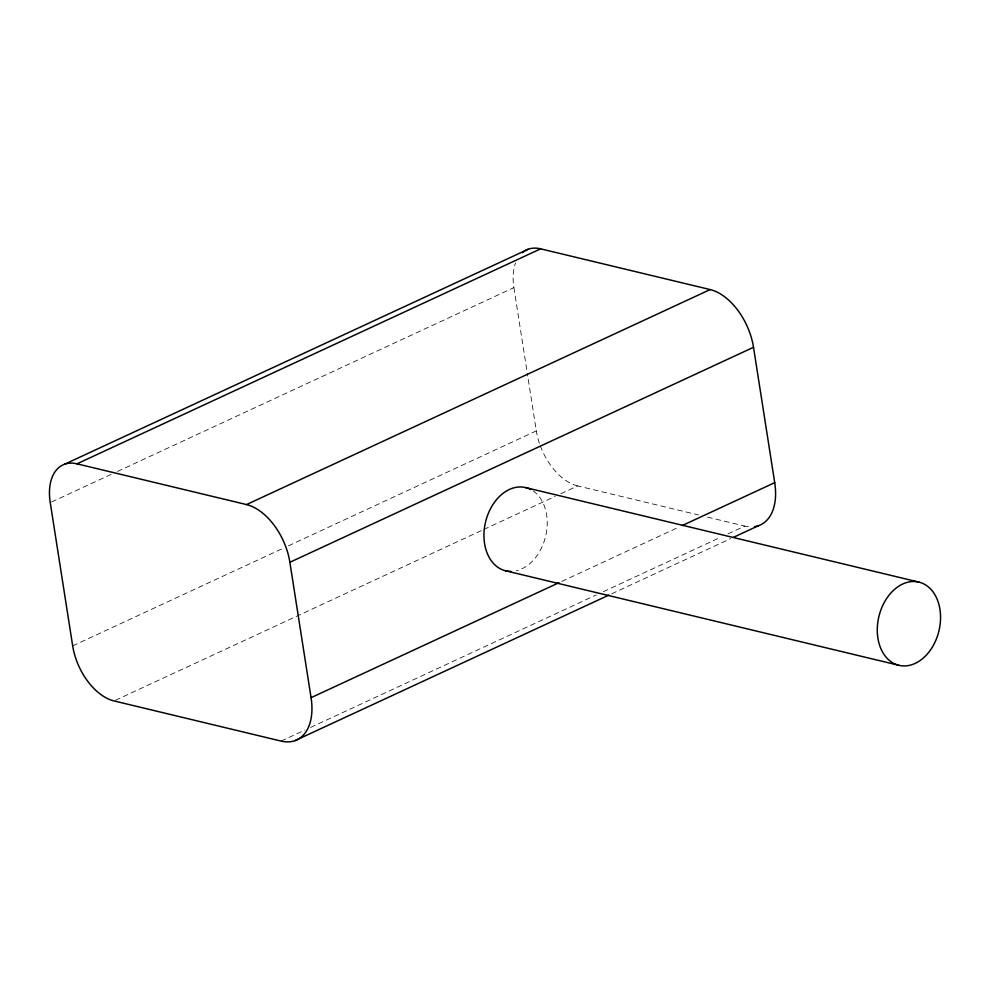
<?xml version="1.0" encoding="UTF-8"?>
<svg xmlns="http://www.w3.org/2000/svg" width="990" height="990" viewBox="0 0 990 990"><rect width="100%" height="100%" fill="white"/><g stroke="black" fill="none" stroke-linecap="round" stroke-linejoin="round"><path stroke-width="0.74" stroke-dasharray="4.95 3.71" d="M51.641 501.967L111.87 474.037M117.476 471.438L513.897 287.62A50.639 30.443 65.1 0 1 515.555 262.894M72.678 645.876L282.793 548.435M288.387 545.837L536.32 430.873L527.967 377.536M115.434 700.277L482.439 530.096M483.838 529.452L555.279 496.324M560.872 493.725L577.69 485.929L698.532 514.973M561.8 581.39L679.462 526.829M281.135 741.089L304.945 730.051M310.551 727.452L596.302 594.941M603.306 591.698L720.968 537.137M727.972 533.882L744.777 526.086A56.702 34.081 65.1 0 0 752.066 526.866M611.684 593.802L730.744 538.585M707.479 517.126L744.777 526.086M513.897 287.62L527.732 376.002M533.127 490.929A42.793 30.876 -76.5 0 1 545.973 534.749A42.793 30.876 -76.5 0 1 516.31 570.772M577.69 485.929A50.527 30.381 65.1 0 1 540.255 445.76M539.389 443.285A50.527 30.381 65.1 0 1 536.32 430.873"/><path stroke-width="1.49" d="M64.486 464.273L528.14 249.27M559.004 582.689L311.07 697.665A56.702 34.081 65.1 0 1 281.135 741.089L114.036 700.932A50.527 30.381 65.1 0 1 72.678 645.876L50.243 502.623A50.639 30.443 65.1 0 1 76.973 463.827L540.627 248.837L710.164 289.575A52.965 31.841 65.1 0 1 753.514 347.292L774.712 482.662A56.702 34.081 65.1 0 1 754.38 526.668M76.973 463.827L246.51 504.578L710.164 289.575M311.07 697.665L289.872 562.295L753.514 347.292M682.271 525.529L774.712 482.662M295.107 740.594L608.875 595.101M733.553 537.285L758.761 525.591M525.715 487.6L919.054 582.145A42.793 30.876 -76.5 0 1 929.82 650.9A42.793 30.876 -76.5 0 1 877.895 638.105A42.793 30.876 -76.5 0 1 919.054 582.145M505.457 570.747L898.796 665.292M246.51 504.578A52.965 31.841 65.1 0 1 289.872 562.295M510.815 571.403A42.793 30.876 -76.5 0 1 485.607 521.779A42.793 30.876 -76.5 0 1 530.764 489.518M522.398 252.623A50.639 30.443 65.1 0 1 540.627 248.837"/></g></svg>
